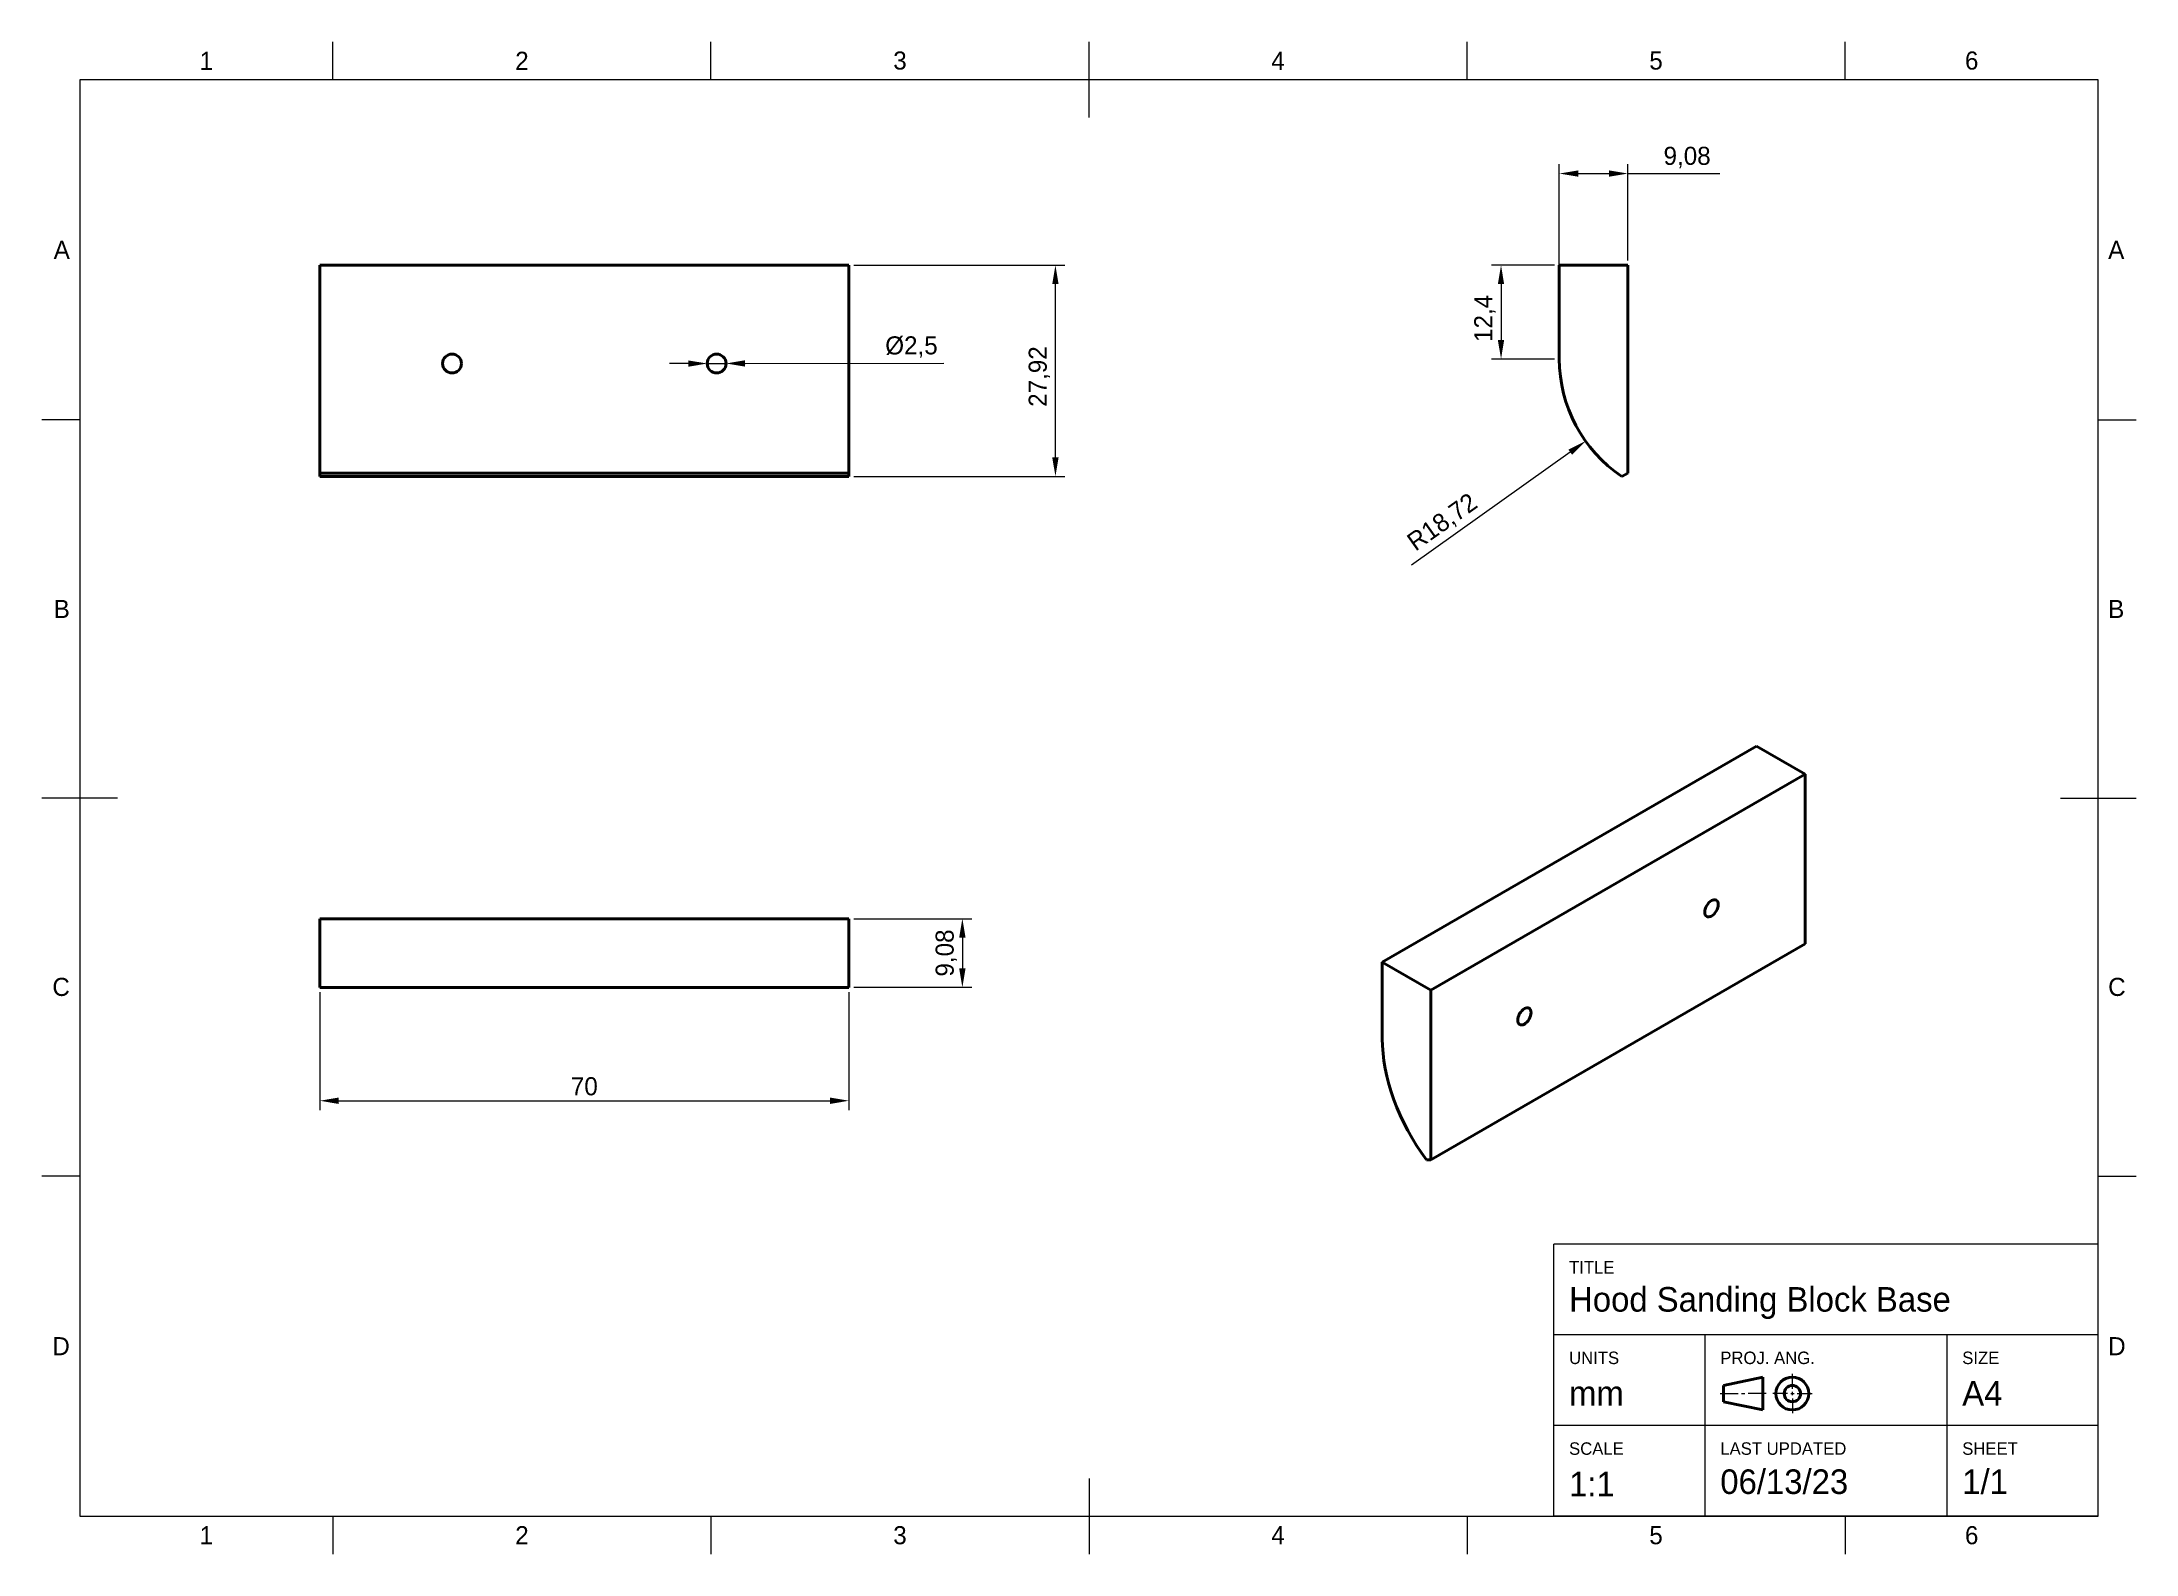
# Model space of a CAD drawing. Header units: millimetres. Extents: x 15 to 292, y 5 to 205.
import ezdxf

# ---------------------------------------------------------------- set-up
doc = ezdxf.new("R2010")
doc.units = ezdxf.units.MM
for name, color, linetype in [('Annotations', 7, 'Continuous'), ('Border', 7, 'Continuous'), ('Geometries', 7, 'Continuous')]:
    doc.layers.add(name, color=color, linetype=linetype)
doc.styles.add('Shapr0', font='txt', dxfattribs={"height": 2.3925})
doc.styles.add('Shapr1', font='txt', dxfattribs={"height": 2.3925})
doc.styles.add('Shapr2', font='txt', dxfattribs={"height": 2.3925})
doc.styles.add('Shapr3', font='txt', dxfattribs={"height": 2.3925})
doc.styles.add('Shapr4', font='txt', dxfattribs={"height": 2.3925})
doc.dimstyles.new('ISO-25', dxfattribs={"dimtxt": 2.5, "dimasz": 2.5, "dimexe": 1.25, "dimexo": 0.625, "dimtad": 1, "dimtxsty": 'Standard', "dimcen": 2.5, "dimadec": 0, "dimazin": 0, "dimtfac": 1, "dimtmove": 0, "dimatfit": 3, "dimfxl": 1, "dimarcsym": 0})

# ---------------------------------------------------------------- blocks, each defined once
blk = doc.blocks.new('*D2')
at = {"layer": 'Annotations', "color": 0, "linetype": 'Continuous', "lineweight": 15}
for p, q in [((51.75, 79.33), (51.75, 63.71)), ((121.75, 79.33), (121.75, 63.71)), ((54.25, 64.96), (119.25, 64.96))]:
    blk.add_line(p, q, dxfattribs=at)
at = {"layer": 'Annotations', "color": 0}
for points in [[(54.25, 65.38), (54.25, 64.54), (51.75, 64.96)], [(119.25, 64.54), (119.25, 65.38), (121.75, 64.96)]]:
    blk.add_solid(points, dxfattribs=at)
at = {"layer": 'Defpoints', "color": 0}
for p in [(51.75, 79.96), (121.75, 79.96), (121.75, 64.96)]:
    blk.add_point(p, dxfattribs=at)
at = {"layer": 'Annotations', "color": 0, "lineweight": 15, "insert": (86.75, 66.86), "char_height": 2.393, "attachment_point": 5, "style": 'Shapr4'}
blk.add_mtext('\\A1;70', dxfattribs=at)
blk = doc.blocks.new('*D3')
at = {"layer": 'Annotations', "color": 0, "linetype": 'Continuous', "lineweight": 15}
for p, q in [((122.38, 89.04), (138, 89.04)), ((136.75, 86.54), (136.75, 82.46)), ((122.38, 79.96), (138, 79.96))]:
    blk.add_line(p, q, dxfattribs=at)
at = {"layer": 'Annotations', "color": 0}
for points in [[(137.17, 86.54), (136.33, 86.54), (136.75, 89.04)], [(136.33, 82.46), (137.17, 82.46), (136.75, 79.96)]]:
    blk.add_solid(points, dxfattribs=at)
at = {"layer": 'Defpoints', "color": 0}
for p in [(121.75, 89.04), (121.75, 79.96), (136.75, 79.96)]:
    blk.add_point(p, dxfattribs=at)
at = {"layer": 'Annotations', "color": 0, "lineweight": 15, "insert": (134.63, 84.5), "char_height": 2.393, "attachment_point": 5, "rotation": 90, "style": 'Shapr4'}
blk.add_mtext('\\A1;9,08', dxfattribs=at)
blk = doc.blocks.new('*D4')
at = {"layer": 'Annotations', "color": 0, "linetype": 'Continuous', "lineweight": 15}
for p, q in [((122.38, 175.46), (150.31, 175.46)), ((149.06, 150.04), (149.06, 172.96)), ((122.38, 147.54), (150.31, 147.54))]:
    blk.add_line(p, q, dxfattribs=at)
at = {"layer": 'Annotations', "color": 0}
for points in [[(149.48, 172.96), (148.64, 172.96), (149.06, 175.46)], [(148.64, 150.04), (149.48, 150.04), (149.06, 147.54)]]:
    blk.add_solid(points, dxfattribs=at)
at = {"layer": 'Defpoints', "color": 0}
for p in [(121.75, 175.46), (149.06, 175.46), (121.75, 147.54)]:
    blk.add_point(p, dxfattribs=at)
at = {"layer": 'Annotations', "color": 0, "lineweight": 15, "insert": (146.94, 160.74), "char_height": 2.393, "attachment_point": 5, "rotation": 90, "style": 'Shapr2'}
blk.add_mtext('\\A1;27,92', dxfattribs=at)
blk = doc.blocks.new('*D5')
at = {"layer": 'Annotations', "color": 0, "linetype": 'Continuous', "lineweight": 15}
for p, q in [((100.5, 162.46), (98, 162.45)), ((103, 162.46), (105.5, 162.47)), ((108, 162.47), (134.32, 162.53))]:
    blk.add_line(p, q, dxfattribs=at)
at = {"layer": 'Annotations', "color": 0}
for points in [[(100.5, 162.04), (100.5, 162.87), (103, 162.46)], [(108, 162.89), (108, 162.05), (105.5, 162.47)]]:
    blk.add_solid(points, dxfattribs=at)
at = {"layer": 'Defpoints', "color": 0}
for p in [(103, 162.46), (105.5, 162.47)]:
    blk.add_point(p, dxfattribs=at)
at = {"layer": 'Annotations', "color": 0, "lineweight": 15, "insert": (130.02, 164.64), "char_height": 2.393, "attachment_point": 5, "rotation": 0.121, "style": 'Shapr2'}
blk.add_mtext('\\A1;%%c2,5', dxfattribs=at)
blk = doc.blocks.new('*D6')
at = {"layer": 'Annotations', "color": 0, "linetype": 'Continuous', "lineweight": 15}
for p, q in [((215.71, 163.69), (215.71, 188.84)), ((224.79, 176.09), (224.79, 188.84)), ((218.21, 187.59), (222.29, 187.59)), ((224.79, 187.59), (236.96, 187.59))]:
    blk.add_line(p, q, dxfattribs=at)
at = {"layer": 'Annotations', "color": 0}
for points in [[(218.21, 188), (218.21, 187.17), (215.71, 187.59)], [(222.29, 187.17), (222.29, 188), (224.79, 187.59)]]:
    blk.add_solid(points, dxfattribs=at)
at = {"layer": 'Defpoints', "color": 0}
for p in [(224.79, 187.59), (224.79, 175.46), (215.71, 163.06)]:
    blk.add_point(p, dxfattribs=at)
at = {"layer": 'Annotations', "color": 0, "lineweight": 15, "insert": (232.61, 189.71), "char_height": 2.393, "attachment_point": 5, "style": 'Shapr3'}
blk.add_mtext('\\A1;9,08', dxfattribs=at)
blk = doc.blocks.new('*D7')
at = {"layer": 'Annotations', "color": 0, "linetype": 'Continuous', "lineweight": 15}
blk.add_line((217.15, 150.74), (196.15, 135.78), dxfattribs=at)
at = {"layer": 'Annotations', "color": 0}
blk.add_solid([(217.39, 150.41), (216.91, 151.08), (219.18, 152.2)], dxfattribs=at)
at = {"layer": 'Defpoints', "color": 0}
for p in [(234.43, 163.06), (219.18, 152.2)]:
    blk.add_point(p, dxfattribs=at)
at = {"layer": 'Annotations', "color": 0, "lineweight": 15, "insert": (200.32, 141.36), "char_height": 2.393, "attachment_point": 5, "rotation": 35.4732, "style": 'Shapr3'}
blk.add_mtext('\\A1;R18,72', dxfattribs=at)
blk = doc.blocks.new('*D8')
at = {"layer": 'Annotations', "color": 0, "linetype": 'Continuous', "lineweight": 15}
for p, q in [((215.08, 175.46), (206.75, 175.46)), ((208, 172.96), (208, 165.56)), ((215.08, 163.06), (206.75, 163.06))]:
    blk.add_line(p, q, dxfattribs=at)
at = {"layer": 'Annotations', "color": 0}
for points in [[(208.41, 172.96), (207.58, 172.96), (208, 175.46)], [(207.58, 165.56), (208.41, 165.56), (208, 163.06)]]:
    blk.add_solid(points, dxfattribs=at)
at = {"layer": 'Defpoints', "color": 0}
for p in [(215.71, 175.46), (208, 163.06), (215.71, 163.06)]:
    blk.add_point(p, dxfattribs=at)
at = {"layer": 'Annotations', "color": 0, "lineweight": 15, "insert": (205.87, 168.43), "char_height": 2.393, "attachment_point": 5, "rotation": 90, "style": 'Shapr3'}
blk.add_mtext('\\A1;12,4', dxfattribs=at)
blk = doc.blocks.new('*U9')
at = {"layer": 'Border', "linetype": 'Continuous', "lineweight": 15}
for p, q in [((287, 46), (215, 46)), ((215, 10), (215, 46)), ((287, 10), (287, 46)), ((287, 34), (215, 34)), ((235, 10), (235, 34)), ((267, 10), (267, 34)), ((246.53, 26.88), (246.53, 28.83)), ((237, 26.23), (239.38, 26.23)), ((239.82, 26.23), (240.25, 26.23)), ((243.07, 26.23), (240.68, 26.23)), ((245.88, 26.23), (243.93, 26.23)), ((246.32, 26.23), (246.75, 26.23)), ((246.53, 26.02), (246.53, 26.45)), ((246.53, 25.58), (246.53, 23.63)), ((247.18, 26.23), (249.13, 26.23)), ((287, 22), (215, 22)), ((287, 10), (215, 10))]:
    blk.add_line(p, q, dxfattribs=at)
at = {"layer": 'Border', "linetype": 'Continuous', "lineweight": 40}
for p, q in [((237.43, 27.32), (242.63, 28.4)), ((242.63, 28.4), (242.63, 24.07)), ((237.43, 27.32), (237.43, 25.15)), ((237.43, 25.15), (242.63, 24.07))]:
    blk.add_line(p, q, dxfattribs=at)
for radius in [2.17, 1.08]:
    blk.add_circle((246.53, 26.23), radius, dxfattribs=at)

msp = doc.modelspace()

# ---------------------------------------------------------------- linework, layer by layer
at = {"layer": 'Border', "linetype": 'Continuous', "lineweight": 15}
for p, q in [((53.5, 200), (53.5, 205)), ((103.5, 200), (103.5, 205)), ((153.5, 195), (153.5, 205)), ((203.5, 200), (203.5, 205)), ((253.5, 200), (253.5, 205)), ((287, 200), (20, 200)), ((20, 200), (20, 10)), ((287, 10), (287, 200)), ((20, 155), (15, 155)), ((287, 155), (292, 155)), ((25, 105), (15, 105)), ((282, 105), (292, 105)), ((20, 55), (15, 55)), ((287, 55), (292, 55)), ((153.5, 15), (153.5, 5)), ((20, 10), (287, 10)), ((53.5, 10), (53.5, 5)), ((103.5, 10), (103.5, 5)), ((203.5, 10), (203.5, 5)), ((253.5, 10), (253.5, 5))]:
    msp.add_line(p, q, dxfattribs=at)
at = {"layer": 'Geometries', "linetype": 'Continuous', "lineweight": 40}
for p, q in [((51.75, 147.98), (51.75, 175.46)), ((51.75, 175.46), (121.75, 175.46)), ((121.75, 147.98), (121.75, 175.46)), ((215.709, 175.46), (215.709, 163.06)), ((215.709, 175.46), (224.791, 175.46)), ((224.791, 147.98), (224.791, 175.46)), ((51.75, 147.54), (51.75, 147.98)), ((51.75, 147.98), (121.75, 147.98)), ((121.75, 147.54), (51.75, 147.54)), ((121.75, 147.98), (121.75, 147.54)), ((223.962, 147.54), (224.791, 147.98)), ((241.788, 111.872), (192.291, 83.294)), ((241.788, 111.872), (248.209, 108.164)), ((198.712, 79.587), (248.209, 108.164)), ((248.209, 85.727), (248.209, 108.164)), ((121.75, 89.041), (51.75, 89.041)), ((51.75, 89.041), (51.75, 79.959)), ((121.75, 89.041), (121.75, 79.959)), ((192.291, 83.294), (198.712, 79.587)), ((192.291, 83.294), (192.291, 73.17)), ((198.712, 57.15), (248.209, 85.727)), ((51.75, 79.959), (121.75, 79.959)), ((198.712, 57.15), (198.712, 79.587)), ((198.126, 57.128), (198.712, 57.15))]:
    msp.add_line(p, q, dxfattribs=at)
for centre in [(69.25, 162.463), (104.25, 162.463)]:
    msp.add_circle(centre, 1.25, dxfattribs=at)
msp.add_arc((234.431, 163.06), 18.721, 179.9993, 235.99803, dxfattribs=at)
for centre in [(235.835, 90.408), (211.086, 76.119)]:
    msp.add_ellipse(centre, major_axis=(-0.625, -1.083), ratio=0.5773503, dxfattribs=at)
msp.add_ellipse((205.529, 65.527), major_axis=(-9.361, 16.213), ratio=0.5773503, start_param=0.785386, end_param=1.7627482, dxfattribs=at)

# ---------------------------------------------------------------- block references
msp.add_blockref('*U9', (0, 0))

# ---------------------------------------------------------------- texts
at = {"layer": 'Border', "linetype": 'Continuous', "lineweight": 15, "char_height": 2.393, "width": 2.3925, "style": 'Shapr0'}
for s, insert, attachment_point in [('1', (36.75, 201.304), 8), ('2', (78.5, 201.304), 8), ('3', (128.5, 201.304), 8), ('4', (178.5, 201.304), 8), ('5', (228.5, 201.304), 8), ('6', (270.25, 201.304), 8), ('A', (18.696, 177.5), 6), ('A', (288.304, 177.5), 4), ('B', (18.696, 130), 6), ('B', (288.304, 130), 4), ('C', (18.696, 80), 6), ('C', (288.304, 80), 4), ('D', (18.696, 32.5), 6), ('D', (288.304, 32.5), 4), ('1', (36.75, 8.696), 2), ('2', (78.5, 8.696), 2), ('3', (128.5, 8.696), 2), ('4', (178.5, 8.696), 2), ('5', (228.5, 8.696), 2), ('6', (270.25, 8.696), 2)]:
    msp.add_mtext(s, dxfattribs=dict(at, insert=insert, attachment_point=attachment_point))
at = {"layer": 'Border', "linetype": 'Continuous', "lineweight": 15, "attachment_point": 1, "style": 'Shapr1'}
for s, insert, char_height in [('TITLE', (217, 43.75), 1.65), ('Hood Sanding Block Base', (217, 40.32), 3.25), ('UNITS', (217, 31.783), 1.65), ('PROJ. ANG.', (237, 31.783), 1.65), ('SIZE', (269, 31.783), 1.65), ('A4', (269, 27.9), 3.25), ('mm', (217, 27.9), 3.25), ('SCALE', (217, 19.783), 1.65), ('LAST UPDATED', (237, 19.783), 1.65), ('SHEET', (269, 19.783), 1.65), ('1:1', (217, 15.9), 3.25), ('06/13/23', (237, 16.204), 3.25), ('1/1', (269, 16.204), 3.25)]:
    msp.add_mtext(s, dxfattribs=dict(at, insert=insert, char_height=char_height))

# ---------------------------------------------------------------- dimensions: what is measured, and where the dimension line sits
at = {"layer": 'Annotations', "linetype": 'Continuous', "lineweight": 15}
for base, p1, p2, angle, override, picture, middle, dimtype in [((224.791, 187.587), (215.709, 163.06), (224.791, 175.46), 180, {"dimscale": 1, "dimgap": 0.7, "dimdec": 2, "dimlfac": 1, "dimrnd": 0.01, "dimzin": 8, "dimdsep": 44, "dimtxsty": 'Shapr3', "dimse1": 0, "dimse2": 0, "dimadec": 2, "dimtol": 0, "dimlim": 0, "dimtp": 0, "dimtm": 0, "dimtfac": 0.6, "dimtdec": 8, "dimfrac": 2, "dimtolj": 1, "dimlwd": 15, "dimlwe": 15}, '*D6', (232.611, 187.587), 160), ((149.06, 175.46), (121.75, 147.54), (121.75, 175.46), 90, {"dimscale": 1, "dimgap": 0.7, "dimdec": 2, "dimlfac": 1, "dimrnd": 0.01, "dimzin": 8, "dimdsep": 44, "dimtxsty": 'Shapr2', "dimse1": 0, "dimse2": 0, "dimadec": 2, "dimtol": 0, "dimlim": 0, "dimtp": 0, "dimtm": 0, "dimtfac": 0.6, "dimtdec": 8, "dimfrac": 2, "dimtolj": 1, "dimlwd": 15, "dimlwe": 15}, '*D4', (149.06, 160.742), 160), ((207.997, 163.06), (215.709, 175.46), (215.709, 163.06), 270, {"dimscale": 1, "dimgap": 0.7, "dimdec": 2, "dimlfac": 1, "dimrnd": 0.01, "dimzin": 8, "dimdsep": 44, "dimtxsty": 'Shapr3', "dimadec": 2, "dimtol": 0, "dimlim": 0, "dimtp": 0, "dimtm": 0, "dimtfac": 0.6, "dimtdec": 8, "dimfrac": 2, "dimtolj": 1, "dimlwd": 15, "dimlwe": 15}, '*D8', (207.997, 168.433), 161), ((136.75, 79.959), (121.75, 89.041), (121.75, 79.959), 90, {"dimscale": 1, "dimgap": 0.7, "dimdec": 2, "dimlfac": 1, "dimrnd": 0.01, "dimzin": 8, "dimdsep": 44, "dimtxsty": 'Shapr4', "dimse1": 0, "dimse2": 0, "dimadec": 2, "dimtol": 0, "dimlim": 0, "dimtp": 0, "dimtm": 0, "dimtfac": 0.6, "dimtdec": 8, "dimfrac": 2, "dimtolj": 1, "dimlwd": 15, "dimlwe": 15}, '*D3', (136.75, 84.5), 160)]:
    dim = msp.add_linear_dim(base=base, p1=p1, p2=p2, angle=angle, dimstyle='ISO-25', override=override, dxfattribs=at)
    dim.commit()
    dim.dimension.update_dxf_attribs({"geometry": picture, "text_midpoint": middle, "dimtype": dimtype})
dim = msp.add_diameter_dim_2p(p1=(103, 162.461), p2=(105.5, 162.466), dimstyle='ISO-25', override={"dimscale": 1, "dimgap": 0.7, "dimdec": 2, "dimlfac": 1, "dimrnd": 0.01, "dimzin": 8, "dimdsep": 44, "dimtxsty": 'Shapr2', "dimcen": 2.5, "dimadec": 2, "dimtol": 0, "dimlim": 0, "dimtp": 0, "dimtm": 0, "dimtfac": 0.6, "dimtdec": 8, "dimtofl": 1, "dimfrac": 2, "dimtolj": 1, "dimlwd": 15, "dimlwe": 15}, dxfattribs=at)
dim.commit()
dim.dimension.update_dxf_attribs({"geometry": '*D5', "text_midpoint": (130.027, 162.518), "dimtype": 163})
dim = msp.add_radius_dim(center=(234.431, 163.06), mpoint=(219.184, 152.196), dimstyle='ISO-25', override={"dimscale": 1, "dimgap": 0.7, "dimdec": 2, "dimlfac": 1, "dimrnd": 0.01, "dimzin": 8, "dimdsep": 44, "dimtxsty": 'Shapr3', "dimcen": 0, "dimadec": 2, "dimtol": 0, "dimlim": 0, "dimtp": 0, "dimtm": 0, "dimtfac": 0.6, "dimtdec": 8, "dimtofl": 0, "dimfrac": 2, "dimtolj": 1, "dimlwd": 15, "dimlwe": 15}, dxfattribs=at)
dim.commit()
dim.dimension.update_dxf_attribs({"geometry": '*D7', "text_midpoint": (201.549, 139.629), "dimtype": 164})
dim = msp.add_linear_dim(base=(121.75, 64.959), p1=(51.75, 79.959), p2=(121.75, 79.959), dimstyle='ISO-25', override={"dimscale": 1, "dimgap": 0.7, "dimdec": 2, "dimlfac": 1, "dimrnd": 0.01, "dimzin": 8, "dimdsep": 44, "dimtxsty": 'Shapr4', "dimse1": 0, "dimse2": 0, "dimadec": 2, "dimtol": 0, "dimlim": 0, "dimtp": 0, "dimtm": 0, "dimtfac": 0.6, "dimtdec": 8, "dimfrac": 2, "dimtolj": 1, "dimlwd": 15, "dimlwe": 15}, dxfattribs=at)
dim.commit()
dim.dimension.update_dxf_attribs({"geometry": '*D2', "text_midpoint": (86.75, 64.959), "dimtype": 160})

doc.saveas('drawing.dxf')
